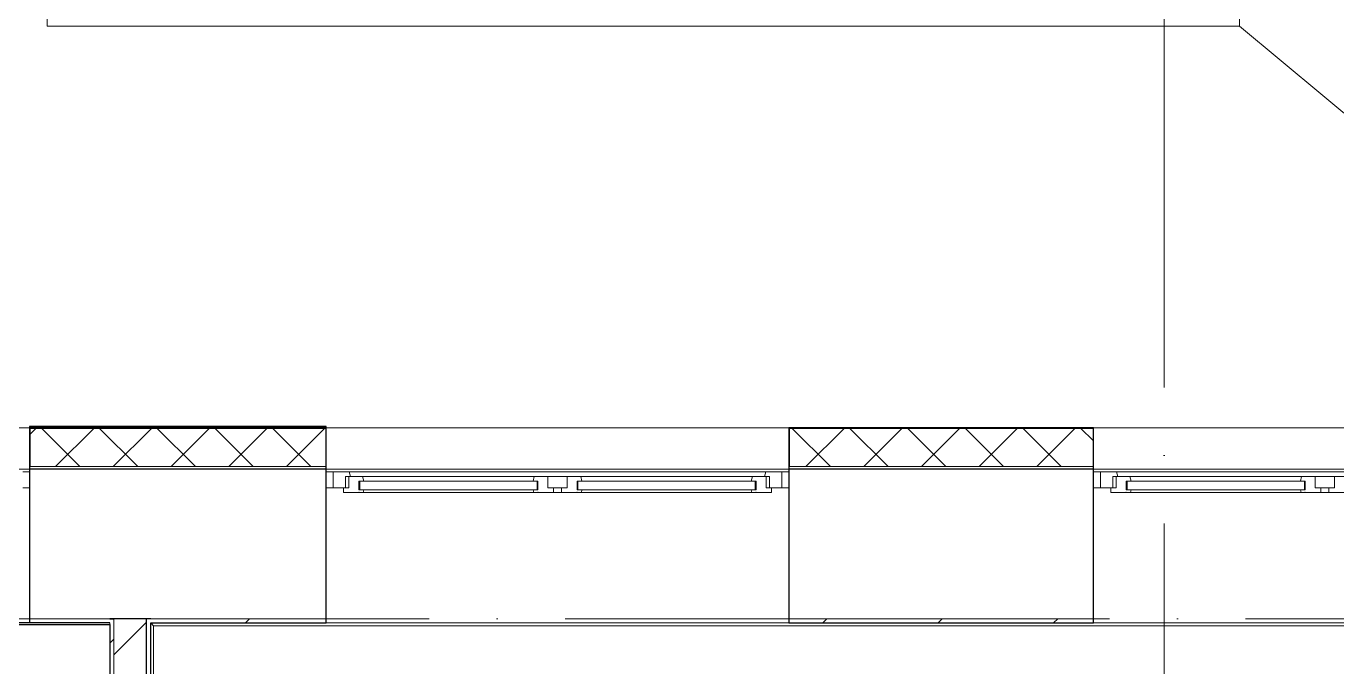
# Model space of a CAD drawing. Header units: millimetres. Extents: x -1073752 to 1436911, y -1379358 to 94781.
# Drawn here: x -1037200 to -1032383, y -870795 to -868441 of the extents above; entities that cross this region are included whole.
import ezdxf

# ---------------------------------------------------------------- set-up
doc = ezdxf.new("R2010")
doc.units = ezdxf.units.MM
doc.linetypes.add('ADSK_Линия сетки', pattern=[25, 20, -2.5, 0, -2.5])
for name, color, linetype, lineweight in [('_ Окна', 7, 'Continuous', 9), ('лс', 5, 'Continuous', 30), ('Ограждение', 252, 'Continuous', 9), ('Окна', 7, 'Continuous', 9), ('Оси', 252, 'Continuous', 9), ('Стены внутренние', 7, 'Continuous', 18), ('Стены наружные', 7, 'Continuous', 18), ('Стены штриховка', 7, 'Continuous', 9)]:
    doc.layers.add(name, color=color, linetype=linetype, lineweight=lineweight)

# ---------------------------------------------------------------- blocks, each defined once
blk = doc.blocks.new('1 этаж')
at = {"layer": '_ Окна', "color": 251, "true_color": 0x636466}
for p, q in [((-44775.8, 27396.3), (-44800.8, 27396.3)), ((-43660.8, 27396.3), (-43685.8, 27396.3)), ((-43660.8, 27338.3), (-43660.8, 27396.3)), ((-43562.8, 27362.3), (-43565.8, 27362.3)), ((-43565.8, 27362.3), (-43565.8, 27330.3)), ((-42910.8, 27362.3), (-43562.8, 27362.3)), ((-43562.8, 27362.3), (-43562.8, 27330.3)), ((-43562.8, 27330.3), (-43562.8, 27362.3)), ((-42910.8, 27330.3), (-42910.8, 27362.3)), ((-42910.8, 27362.3), (-42910.8, 27330.3)), ((-42907.8, 27362.3), (-42910.8, 27362.3)), ((-42907.8, 27330.3), (-42907.8, 27362.3)), ((-42760.8, 27362.3), (-42763.8, 27362.3)), ((-42763.8, 27362.3), (-42763.8, 27330.3)), ((-42108.8, 27362.3), (-42760.8, 27362.3)), ((-42760.8, 27362.3), (-42760.8, 27330.3)), ((-42760.8, 27330.3), (-42760.8, 27362.3)), ((-42108.8, 27330.3), (-42108.8, 27362.3)), ((-42108.8, 27362.3), (-42108.8, 27330.3)), ((-42105.8, 27362.3), (-42108.8, 27362.3)), ((-42105.8, 27330.3), (-42105.8, 27362.3)), ((-41985.8, 27396.3), (-42010.8, 27396.3)), ((-42010.8, 27396.3), (-42010.8, 27338.3)), ((-40840.8, 27396.3), (-40865.8, 27396.3)), ((-40840.8, 27338.3), (-40840.8, 27396.3)), ((-40742.8, 27362.3), (-40745.8, 27362.3)), ((-40745.8, 27362.3), (-40745.8, 27330.3)), ((-40090.8, 27362.3), (-40742.8, 27362.3)), ((-40742.8, 27362.3), (-40742.8, 27330.3)), ((-40742.8, 27330.3), (-40742.8, 27362.3)), ((-40090.8, 27330.3), (-40090.8, 27362.3)), ((-40090.8, 27362.3), (-40090.8, 27330.3)), ((-40087.8, 27362.3), (-40090.8, 27362.3)), ((-40087.8, 27330.3), (-40087.8, 27362.3)), ((-44800.8, 27338.3), (-44775.8, 27338.3)), ((-43685.8, 27338.3), (-43660.8, 27338.3)), ((-43565.8, 27330.3), (-43562.8, 27330.3)), ((-43562.8, 27330.3), (-42910.8, 27330.3)), ((-42910.8, 27330.3), (-42907.8, 27330.3)), ((-42763.8, 27330.3), (-42760.8, 27330.3)), ((-42760.8, 27330.3), (-42108.8, 27330.3)), ((-42108.8, 27330.3), (-42105.8, 27330.3)), ((-42010.8, 27338.3), (-41985.8, 27338.3)), ((-40865.8, 27338.3), (-40840.8, 27338.3)), ((-40745.8, 27330.3), (-40742.8, 27330.3)), ((-40742.8, 27330.3), (-40090.8, 27330.3)), ((-40090.8, 27330.3), (-40087.8, 27330.3))]:
    blk.add_line(p, q, dxfattribs=at)
at = {"layer": '_ Окна', "color": 251, "lineweight": 18, "true_color": 0x636466}
for p, q in [((-43601.4, 27396.3), (-43660.8, 27396.3)), ((-43660.8, 27396.3), (-43660.8, 27338.3)), ((-43614.8, 27338.3), (-43614.8, 27379.3)), ((-43614.8, 27379.3), (-43602.8, 27379.3)), ((-43602.8, 27379.3), (-43602.8, 27338.3)), ((-43552.4, 27379.3), (-43602.8, 27379.3)), ((-43596.8, 27379.3), (-43601.4, 27396.3)), ((-43565.8, 27330.3), (-43565.8, 27362.3)), ((-43565.8, 27362.3), (-43547.8, 27362.3)), ((-43547.8, 27362.3), (-43552.4, 27379.3)), ((-42921.2, 27379.3), (-42925.8, 27362.3)), ((-42925.8, 27362.3), (-42907.8, 27362.3)), ((-42870.8, 27379.3), (-42921.2, 27379.3)), ((-42907.8, 27362.3), (-42907.8, 27330.3)), ((-42870.8, 27338.3), (-42870.8, 27379.3)), ((-42800.8, 27379.3), (-42800.8, 27338.3)), ((-42750.4, 27379.3), (-42800.8, 27379.3)), ((-42763.8, 27330.3), (-42763.8, 27362.3)), ((-42763.8, 27362.3), (-42745.8, 27362.3)), ((-42745.8, 27362.3), (-42750.4, 27379.3)), ((-42119.2, 27379.3), (-42123.8, 27362.3)), ((-42123.8, 27362.3), (-42105.8, 27362.3)), ((-42068.8, 27379.3), (-42119.2, 27379.3)), ((-42105.8, 27362.3), (-42105.8, 27330.3)), ((-42070.2, 27396.3), (-42074.8, 27379.3)), ((-42010.8, 27396.3), (-42070.2, 27396.3)), ((-42068.8, 27338.3), (-42068.8, 27379.3)), ((-42068.8, 27379.3), (-42056.8, 27379.3)), ((-42056.8, 27379.3), (-42056.8, 27338.3)), ((-42010.8, 27338.3), (-42010.8, 27396.3)), ((-40781.4, 27396.3), (-40840.8, 27396.3)), ((-40840.8, 27396.3), (-40840.8, 27338.3)), ((-40794.8, 27338.3), (-40794.8, 27379.3)), ((-40794.8, 27379.3), (-40782.8, 27379.3)), ((-40782.8, 27379.3), (-40782.8, 27338.3)), ((-40732.4, 27379.3), (-40782.8, 27379.3)), ((-40776.8, 27379.3), (-40781.4, 27396.3)), ((-40745.8, 27330.3), (-40745.8, 27362.3)), ((-40745.8, 27362.3), (-40727.8, 27362.3)), ((-40727.8, 27362.3), (-40732.4, 27379.3)), ((-40101.2, 27379.3), (-40105.8, 27362.3)), ((-40105.8, 27362.3), (-40087.8, 27362.3)), ((-40050.8, 27379.3), (-40101.2, 27379.3)), ((-40087.8, 27362.3), (-40087.8, 27330.3)), ((-40050.8, 27338.3), (-40050.8, 27379.3)), ((-39980.8, 27379.3), (-39980.8, 27338.3)), ((-39930.4, 27379.3), (-39980.8, 27379.3)), ((-43660.8, 27338.3), (-43622.8, 27338.3)), ((-43602.8, 27338.3), (-43622.8, 27338.3)), ((-43622.8, 27338.3), (-43622.8, 27321.3)), ((-43622.8, 27321.3), (-43566.8, 27321.3)), ((-43566.8, 27321.3), (-43565.8, 27322.3)), ((-43547.8, 27330.3), (-43565.8, 27330.3)), ((-43565.8, 27322.3), (-43564.8, 27321.3)), ((-43564.8, 27321.3), (-43550.2, 27321.3)), ((-43550.2, 27321.3), (-43547.8, 27330.3)), ((-42907.8, 27330.3), (-42925.8, 27330.3)), ((-42925.8, 27330.3), (-42923.4, 27321.3)), ((-42923.4, 27321.3), (-42908.8, 27321.3)), ((-42908.8, 27321.3), (-42907.8, 27322.3)), ((-42907.8, 27322.3), (-42906.8, 27321.3)), ((-42906.8, 27321.3), (-42850.8, 27321.3)), ((-42850.8, 27338.3), (-42870.8, 27338.3)), ((-42850.8, 27321.3), (-42850.8, 27338.3)), ((-42800.8, 27338.3), (-42820.8, 27338.3)), ((-42820.8, 27338.3), (-42820.8, 27321.3)), ((-42820.8, 27321.3), (-42764.8, 27321.3)), ((-42764.8, 27321.3), (-42763.8, 27322.3)), ((-42745.8, 27330.3), (-42763.8, 27330.3)), ((-42763.8, 27322.3), (-42762.8, 27321.3)), ((-42762.8, 27321.3), (-42748.2, 27321.3)), ((-42748.2, 27321.3), (-42745.8, 27330.3)), ((-42105.8, 27330.3), (-42123.8, 27330.3)), ((-42123.8, 27330.3), (-42121.4, 27321.3)), ((-42121.4, 27321.3), (-42106.8, 27321.3)), ((-42106.8, 27321.3), (-42105.8, 27322.3)), ((-42105.8, 27322.3), (-42104.8, 27321.3)), ((-42104.8, 27321.3), (-42048.8, 27321.3)), ((-42048.8, 27338.3), (-42068.8, 27338.3)), ((-42048.8, 27321.3), (-42048.8, 27338.3)), ((-42048.8, 27338.3), (-42010.8, 27338.3)), ((-40840.8, 27338.3), (-40802.8, 27338.3)), ((-40782.8, 27338.3), (-40802.8, 27338.3)), ((-40802.8, 27338.3), (-40802.8, 27321.3)), ((-40802.8, 27321.3), (-40746.8, 27321.3)), ((-40746.8, 27321.3), (-40745.8, 27322.3)), ((-40727.8, 27330.3), (-40745.8, 27330.3)), ((-40745.8, 27322.3), (-40744.8, 27321.3)), ((-40744.8, 27321.3), (-40730.2, 27321.3)), ((-40730.2, 27321.3), (-40727.8, 27330.3)), ((-40087.8, 27330.3), (-40105.8, 27330.3)), ((-40105.8, 27330.3), (-40103.4, 27321.3)), ((-40103.4, 27321.3), (-40088.8, 27321.3)), ((-40088.8, 27321.3), (-40087.8, 27322.3)), ((-40087.8, 27322.3), (-40086.8, 27321.3)), ((-40086.8, 27321.3), (-40030.8, 27321.3)), ((-40030.8, 27338.3), (-40050.8, 27338.3)), ((-40030.8, 27321.3), (-40030.8, 27338.3)), ((-39980.8, 27338.3), (-40000.8, 27338.3)), ((-40000.8, 27338.3), (-40000.8, 27321.3)), ((-40000.8, 27321.3), (-39944.8, 27321.3))]:
    blk.add_line(p, q, dxfattribs=at)
at = {"layer": 'Ограждение', "color": 251, "true_color": 0x636466}
for p, q in [((-46525.8, 26856.3), (-44775.8, 26856.3)), ((-44330.8, 26841.3), (-44320.8, 26831.3)), ((-44320.8, 26831.3), (-39090.8, 26831.3)), ((-44320.8, 24801.3), (-44320.8, 26831.3))]:
    blk.add_line(p, q, dxfattribs=at)
at = {"layer": 'Окна', "color": 251, "true_color": 0x636466}
for p, q in [((-42070.2, 27396.3), (-43601.4, 27396.3)), ((-42921.2, 27379.3), (-43552.4, 27379.3)), ((-42870.8, 27379.3), (-42800.8, 27379.3)), ((-42119.2, 27379.3), (-42750.4, 27379.3)), ((-39250.2, 27396.3), (-40781.4, 27396.3)), ((-40101.2, 27379.3), (-40732.4, 27379.3)), ((-40050.8, 27379.3), (-39980.8, 27379.3)), ((-43566.8, 27321.3), (-43564.8, 27321.3)), ((-43550.2, 27321.3), (-42923.4, 27321.3)), ((-42908.8, 27321.3), (-42906.8, 27321.3)), ((-42850.8, 27338.3), (-42820.8, 27338.3)), ((-42820.8, 27321.3), (-42850.8, 27321.3)), ((-42764.8, 27321.3), (-42762.8, 27321.3)), ((-42748.2, 27321.3), (-42121.4, 27321.3)), ((-42106.8, 27321.3), (-42104.8, 27321.3)), ((-40746.8, 27321.3), (-40744.8, 27321.3)), ((-40730.2, 27321.3), (-40103.4, 27321.3)), ((-40088.8, 27321.3), (-40086.8, 27321.3)), ((-40030.8, 27338.3), (-40000.8, 27338.3)), ((-40000.8, 27321.3), (-40030.8, 27321.3))]:
    blk.add_line(p, q, dxfattribs=at)
at = {"layer": 'Оси', "color": 251, "linetype": 'ADSK_Линия сетки', "ltscale": 100, "true_color": 0x636466}
for p, q in [((-40605.8, 32206.9), (-40605.8, 10956.3)), ((-805.8, 26856.3), (-72528.1, 26856.3))]:
    blk.add_line(p, q, dxfattribs=at)
at = {"layer": 'Стены внутренние', "color": 251, "true_color": 0x636466}
for p, q in [((-46525.8, 27558.3), (-44775.8, 27558.3)), ((-43685.8, 27558.3), (-41985.8, 27558.3)), ((-40865.8, 27558.3), (-39165.8, 27558.3)), ((-46525.8, 27406.3), (-44775.8, 27406.3)), ((-43685.8, 27406.3), (-41985.8, 27406.3)), ((-40865.8, 27406.3), (-39165.8, 27406.3)), ((-44775.8, 26856.3), (-44480.8, 26856.3)), ((-44330.8, 26856.3), (-43685.8, 26856.3)), ((-41985.8, 26856.3), (-40865.8, 26856.3))]:
    blk.add_line(p, q, dxfattribs=at)
at = {"layer": 'Стены внутренние', "color": 251, "lineweight": 30, "true_color": 0x636466}
for p, q in [((-43685.8, 27558.3), (-44775.8, 27558.3)), ((-44775.8, 27558.3), (-44775.8, 27416.3)), ((-43685.8, 27416.3), (-43685.8, 27558.3)), ((-40865.8, 27558.3), (-41985.8, 27558.3)), ((-41985.8, 27558.3), (-41985.8, 27416.3)), ((-40865.8, 27416.3), (-40865.8, 27558.3)), ((-43685.8, 27406.3), (-44775.8, 27406.3)), ((-44775.8, 27406.3), (-44775.8, 26856.3)), ((-43685.8, 26856.3), (-43685.8, 27406.3)), ((-40865.8, 27406.3), (-41985.8, 27406.3)), ((-41985.8, 27406.3), (-41985.8, 26856.3)), ((-40865.8, 26856.3), (-40865.8, 27406.3)), ((-44480.8, 26856.3), (-44465.8, 26856.3))]:
    blk.add_line(p, q, dxfattribs=at)
at = {"layer": 'Стены внутренние', "color": 251, "linetype": 'Continuous', "lineweight": 9, "true_color": 0x636466}
for p, q in [((-44773.8, 27535), (-44752.5, 27556.3)), ((-44590.9, 27416.3), (-44730.9, 27556.3)), ((-44680.4, 27416.3), (-44540.4, 27556.3)), ((-44378.7, 27416.3), (-44518.7, 27556.3)), ((-44468.2, 27416.3), (-44328.2, 27556.3)), ((-44166.6, 27416.3), (-44306.6, 27556.3)), ((-44256.1, 27416.3), (-44116.1, 27556.3)), ((-43954.5, 27416.3), (-44094.5, 27556.3)), ((-44044, 27416.3), (-43904, 27556.3)), ((-44038.1, 27556.3), (-44039.3, 27558.3)), ((-43742.3, 27416.3), (-43882.3, 27556.3)), ((-43831.8, 27416.3), (-43691.8, 27556.3)), ((-41833.1, 27416.3), (-41973.1, 27556.3)), ((-41922.7, 27416.3), (-41782.7, 27556.3)), ((-41621, 27416.3), (-41761, 27556.3)), ((-41710.5, 27416.3), (-41570.5, 27556.3)), ((-41408.9, 27416.3), (-41548.9, 27556.3)), ((-41498.4, 27416.3), (-41358.4, 27556.3)), ((-41196.7, 27416.3), (-41336.7, 27556.3)), ((-41286.3, 27416.3), (-41146.3, 27556.3)), ((-40984.6, 27416.3), (-41124.6, 27556.3)), ((-41074.1, 27416.3), (-40934.1, 27556.3)), ((-40867.8, 27511.6), (-40912.5, 27556.3)), ((-44773.8, 27458.3), (-44775.8, 27454.9))]:
    blk.add_line(p, q, dxfattribs=at)
at = {"layer": 'Стены наружные', "color": 251, "lineweight": 30, "true_color": 0x636466}
for p, q in [((-43685.8, 27563.3), (-44775.8, 27563.3)), ((-44775.8, 27563.3), (-44775.8, 27558.3)), ((-44775.8, 27558.3), (-43685.8, 27558.3)), ((-43685.8, 27558.3), (-43685.8, 27563.3)), ((-44775.8, 27416.3), (-44775.8, 27406.3)), ((-43685.8, 27406.3), (-43685.8, 27416.3)), ((-41985.8, 27416.3), (-41985.8, 27406.3)), ((-40865.8, 27406.3), (-40865.8, 27416.3)), ((-44480.8, 26841.3), (-53210.8, 26841.3)), ((-53210.8, 26836.3), (-44480.8, 26836.3)), ((-44775.8, 26856.3), (-44775.8, 26841.3)), ((-44465.8, 26856.3), (-44480.8, 26856.3)), ((-44480.8, 26836.3), (-44480.8, 22821.3)), ((-44330.8, 26856.3), (-44465.8, 26856.3)), ((-44345.8, 24776.3), (-44345.8, 26856.3)), ((-44330.8, 24791.3), (-44330.8, 26841.3)), ((-44330.8, 26841.3), (-43685.8, 26841.3)), ((-43685.8, 26841.3), (-43685.8, 26856.3)), ((-41985.8, 26856.3), (-41985.8, 26841.3)), ((-41985.8, 26841.3), (-40865.8, 26841.3)), ((-40865.8, 26841.3), (-40865.8, 26856.3))]:
    blk.add_line(p, q, dxfattribs=at)
at = {"layer": 'Стены наружные', "color": 251, "linetype": 'Continuous', "lineweight": 9, "true_color": 0x636466}
for p, q in [((-44039.3, 27558.3), (-44042.2, 27563.3)), ((-44465.8, 26724.3), (-44345.8, 26844.3)), ((-43982.6, 26841.3), (-43967.6, 26856.3)), ((-41861.3, 26841.3), (-41846.3, 26856.3)), ((-41437, 26841.3), (-41422, 26856.3)), ((-41012.7, 26841.3), (-40997.7, 26856.3)), ((-44480.8, 26767.3), (-44465.8, 26782.3))]:
    blk.add_line(p, q, dxfattribs=at)
at = {"layer": 'Стены наружные', "color": 251, "true_color": 0x636466}
for p, q in [((-41985.8, 26841.3), (-43685.8, 26841.3)), ((-39165.8, 26841.3), (-40865.8, 26841.3))]:
    blk.add_line(p, q, dxfattribs=at)
at = {"layer": 'Стены штриховка', "color": 251, "true_color": 0x636466}
for p, q in [((-43687.8, 27556.3), (-44773.8, 27556.3)), ((-44773.8, 27416.3), (-44773.8, 27556.3)), ((-43687.8, 27556.3), (-43687.8, 27416.3)), ((-40867.8, 27556.3), (-41983.8, 27556.3)), ((-41983.8, 27416.3), (-41983.8, 27556.3)), ((-40867.8, 27556.3), (-40867.8, 27416.3)), ((-44775.8, 27416.3), (-43685.8, 27416.3)), ((-41985.8, 27416.3), (-40865.8, 27416.3)), ((-44480.8, 26856.3), (-44775.8, 26856.3)), ((-44480.8, 26836.3), (-44480.8, 26841.3)), ((-44465.8, 22821.3), (-44465.8, 26856.3))]:
    blk.add_line(p, q, dxfattribs=at)

msp = doc.modelspace()

# ---------------------------------------------------------------- linework, layer by layer
at = {"layer": 'лс', "color": 0, "lineweight": 20}
msp.add_lwpolyline([(-1037122.8, -862728.3), (-1032741.3, -862728.3), (-1032741.3, -868440.8), (-1037122.8, -868440.8)], close=True, dxfattribs=at)
msp.add_lwpolyline([(-1032741.3, -868440.8), (-1028759.1, -871753.3)], dxfattribs=at)

# ---------------------------------------------------------------- block references
msp.add_blockref('1 этаж', (-992411.4, -897475.7))

doc.saveas('drawing.dxf')
